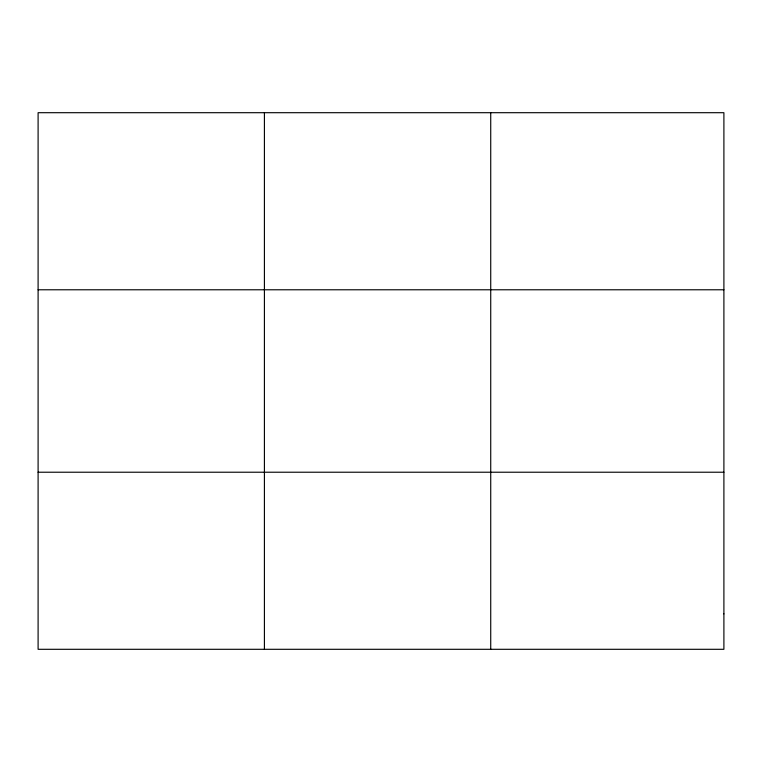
<?xml version="1.0" encoding="UTF-8"?>
<svg xmlns="http://www.w3.org/2000/svg" width="762" height="762" viewBox="0 0 762 762"><rect width="100%" height="100%" fill="white"/><g stroke="black" fill="none" stroke-linecap="round" stroke-linejoin="round"><path stroke-width="1.14" d="M264.414 112.7L264.414 649.3M490.728 112.7L490.728 649.3M38.1 289.779L723.9 289.779M38.1 472.221L723.9 472.221M723.9 613.886L723.9 649.3L38.1 649.3L38.1 112.7L723.9 112.7L723.9 613.886"/></g></svg>
